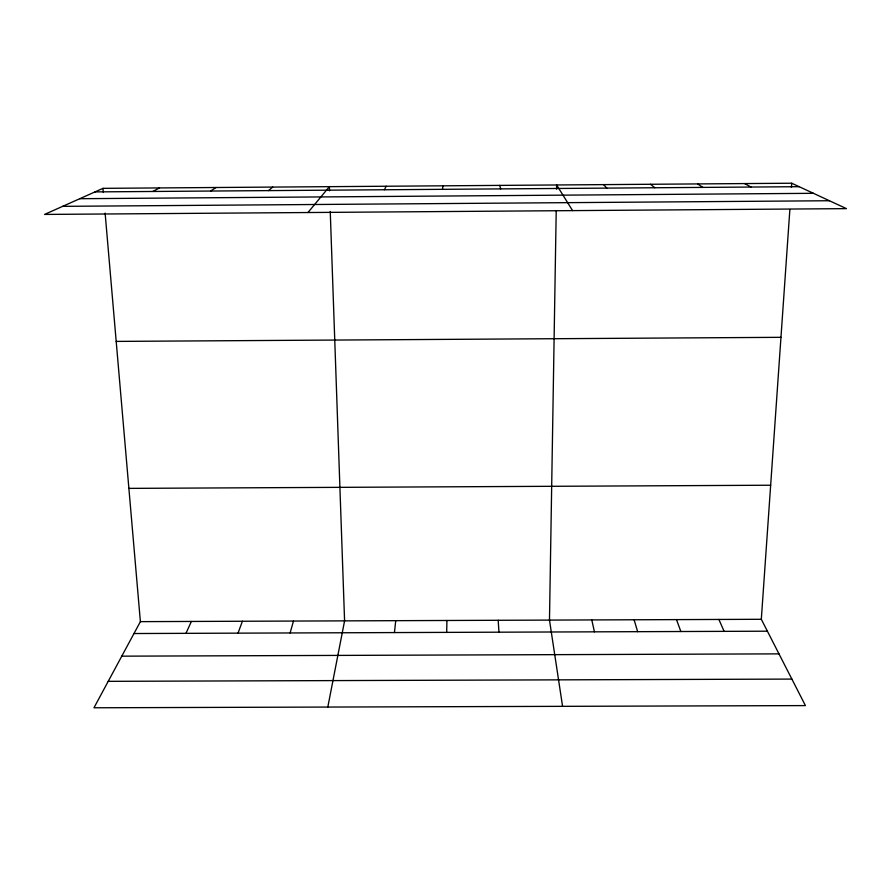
<?xml version="1.0" encoding="UTF-8"?>
<svg xmlns="http://www.w3.org/2000/svg" width="891" height="891" viewBox="0 0 891 891"><rect width="100%" height="100%" fill="white"/><g stroke="black" fill="none" stroke-linecap="round" stroke-linejoin="round"><path stroke-width="1.34" d="M556.207 211.212L549.48 620.091L562.577 706.34M556.574 189.115L556.641 184.972L572.59 210.621M446.681 632.376L446.937 620.481M105.116 213.094L140.388 621.64L93.967 707.777L805.419 705.594L761.315 619.29L789.872 209.519M791.42 187.377L791.709 183.223L102.977 188.346L44.55 214.43L846.45 208.639L791.709 183.223M394.446 632.565L395.738 620.671M442.526 189.326L442.905 185.818M327.81 707.064L344.583 620.871L330.249 211.457M290.121 632.955L293.462 621.06M238.031 633.145L242.397 621.25M185.985 633.334L191.376 621.45M384.466 189.761L386.115 186.241M307.985 212.526L329.38 186.665L329.525 190.797M268.525 190.618L272.702 187.088M210.632 191.042L216.067 187.511M152.806 191.476L159.5 187.934M95.025 191.899L799.149 186.687M79.778 198.704L813.427 193.314M62.682 206.344L829.454 200.742M116.198 341.409L780.973 337.321M128.883 488.379L770.659 485.227M140.388 621.64L761.315 619.29M133.984 633.534L767.407 631.196M121.777 656.166L778.99 653.871M108.212 681.337L791.876 679.087M744.62 183.579L751.013 187.043M697.575 183.925L702.899 187.4M650.564 184.281L654.829 187.756M603.586 184.626L606.804 188.112M718.892 619.445L724.116 631.351M676.492 619.613L680.858 631.519M634.125 619.768L637.633 631.674M499.751 185.395L500.642 188.892M591.78 619.936L594.442 631.83M102.977 188.346L103.334 192.478M498.18 620.281L498.96 632.187"/></g></svg>
